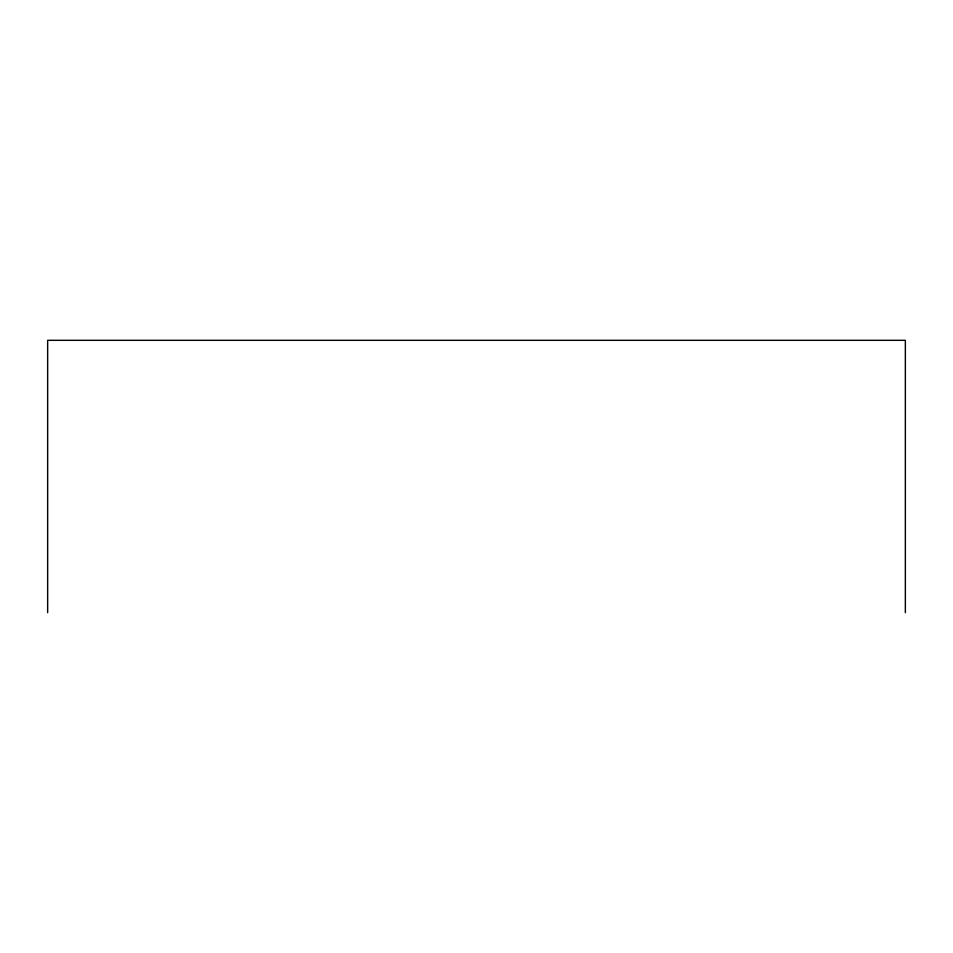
<?xml version="1.0" encoding="UTF-8"?>
<svg xmlns="http://www.w3.org/2000/svg" width="953" height="953" viewBox="0 0 953 953"><rect width="100%" height="100%" fill="white"/><g stroke="black" fill="none" stroke-linecap="round" stroke-linejoin="round"><path stroke-width="1.43" d="M905.35 612.684L905.35 340.316L47.65 340.316L47.65 612.684"/></g></svg>
